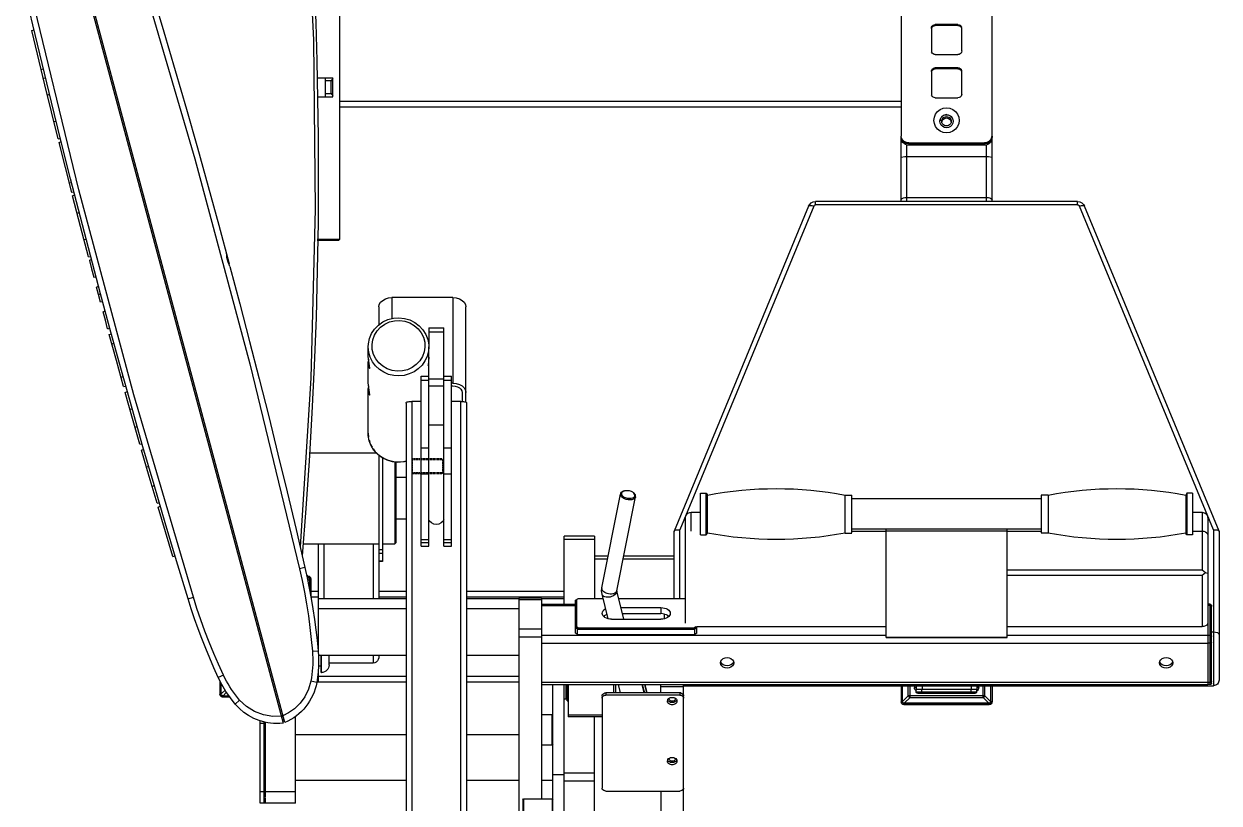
# Model space of a CAD drawing. Header units: millimetres. Extents: x 24547 to 62889, y 34568 to 56011.
# Drawn here: x 49718 to 50708, y 47347 to 47992 of the extents above; entities that cross this region are included whole.
import ezdxf

# ---------------------------------------------------------------- set-up
doc = ezdxf.new("R2010")
doc.units = ezdxf.units.MM
doc.linetypes.add('PEN_TYPE_1', pattern=[0])
doc.linetypes.add('PEN_TYPE_9', pattern=[0.1389, 0.0833, -0.0556])

# ---------------------------------------------------------------- blocks, each defined once
blk = doc.blocks.new('A$C43DB42A3')
at = {"color": 7, "linetype": 'PEN_TYPE_1'}
for points in [[(27.95, 1181.31), (225.91, 442.48)], [(227.38, 442.87), (29.39, 1181.7)], [(244.27, 1148.06), (251.04, 1008.23), (252.6, 868.16), (248.93, 728.16), (240.05, 588.43)], [(246.65, 1148.21), (248.62, 1116.79), (250.33, 1085.36), (251.78, 1053.92), (252.97, 1022.47), (253.89, 991.01), (254.55, 959.54), (254.94, 928.07), (255.08, 896.6), (254.87, 857.09), (254.25, 817.58), (253.21, 778.09), (251.76, 738.61), (249.89, 699.16), (247.61, 659.72), (244.91, 620.31), (241.8, 580.92)], [(272.92, 843.33), (272.92, 1137.95)], [(103.69, 1077.49), (152.91, 909.91), (198.44, 740.01), (239.62, 570.28)], [(108.09, 1078.68), (117.74, 1046.84), (127.26, 1014.96), (136.63, 983.04), (145.86, 951.07), (154.95, 919.07), (163.9, 887.02), (172.71, 854.94), (181.38, 822.82)], [(147.22, 545.51), (137.69, 576.92), (128.29, 608.38), (119.04, 639.88), (109.92, 671.41), (100.94, 702.99), (92.1, 734.6), (83.4, 766.25), (74.83, 797.94), (66.4, 829.66), (58.11, 861.42), (49.96, 893.22), (41.95, 925.05), (34.08, 956.92), (26.34, 988.82), (18.75, 1020.76), (11.29, 1052.73)], [(151.63, 546.69), (102.41, 714.27), (56.87, 884.18), (15.71, 1053.91)], [(737.86, 1045.39), (737.86, 929.28)], [(813.09, 929.28), (813.09, 1045.39)], [(762.94, 1017.95), (763.09, 1018.91), (763.54, 1019.77), (764.22, 1020.46), (765.1, 1020.91), (766.06, 1021.06)], [(763.09, 1018.13), (763.54, 1019.01), (764.22, 1019.69), (765.1, 1020.15), (766.06, 1020.28)], [(766.06, 1021.06), (766.06, 1020.28)], [(784.88, 1021.06), (766.06, 1021.06)], [(784.88, 1020.28), (766.06, 1020.28)], [(784.88, 1021.06), (784.88, 1020.28)], [(784.88, 1021.06), (785.84, 1020.91), (786.72, 1020.46), (787.42, 1019.77), (787.86, 1018.91)], [(784.88, 1020.28), (785.84, 1020.15), (786.72, 1019.69), (787.42, 1019.01), (787.86, 1018.13)], [(17.94, 1016.1), (19.73, 1016.75)], [(17.94, 1016.1), (17.94, 1016.13)], [(39.7, 926.4), (28.68, 971.23), (17.94, 1016.13)], [(762.94, 1017.95), (762.94, 999.28)], [(788.02, 1017.19), (787.86, 1018.91)], [(788.02, 999.28), (788.02, 1017.95)], [(762.94, 999.28), (763.05, 998.53)], [(766.06, 996.16), (765.1, 996.32), (764.22, 996.76), (763.54, 997.44), (763.09, 998.31)], [(766.06, 996.16), (784.88, 996.16)], [(786.72, 996.76), (785.84, 996.32), (784.88, 996.16)], [(788.02, 999.28), (787.86, 998.31), (787.42, 997.44), (786.72, 996.76)], [(25.62, 983.89), (27.46, 984.31)], [(762.94, 982.16), (763.09, 983.12), (763.54, 984), (764.22, 984.68), (765.1, 985.12), (766.06, 985.27)], [(762.94, 982.16), (762.94, 963.49)], [(763.09, 982.36), (763.54, 983.23), (764.22, 983.92), (765.1, 984.36), (766.06, 984.5)], [(766.06, 985.27), (766.06, 984.5)], [(784.88, 985.27), (766.06, 985.27)], [(784.88, 984.5), (766.06, 984.5)], [(784.88, 985.27), (784.88, 984.5)], [(784.88, 985.27), (785.84, 985.12), (786.72, 984.68), (787.42, 984), (787.86, 983.12)], [(784.88, 984.5), (785.84, 984.36), (786.72, 983.92), (787.42, 983.23), (787.86, 982.36)], [(788.02, 981.4), (787.86, 983.12)], [(788.02, 963.49), (788.02, 982.16)], [(27.39, 976.58), (29.25, 976.9)], [(253.89, 977.02), (267.25, 977.02)], [(260.99, 961.34), (260.99, 977.02)], [(265.74, 974.48), (260.99, 974.48)], [(267.25, 976.28), (265.74, 974.48)], [(265.74, 963.87), (265.74, 974.48)], [(267.25, 961.34), (267.25, 977.02)], [(30.76, 962.68), (32.55, 963.3)], [(254.13, 961.34), (267.25, 961.34)], [(260.99, 963.87), (265.74, 963.87)], [(265.74, 963.87), (267.25, 962.06)], [(762.94, 963.49), (763.05, 962.76)], [(766.06, 960.38), (765.1, 960.55), (764.22, 960.99), (763.54, 961.67), (763.09, 962.53)], [(766.06, 960.38), (784.88, 960.38)], [(788.02, 963.49), (787.86, 962.53), (787.42, 961.67), (786.72, 960.99), (785.84, 960.55), (784.88, 960.38)], [(272.92, 957.75), (737.86, 957.75)], [(272.92, 953.03), (737.86, 953.03)], [(775.47, 931.3), (772.75, 931.64), (770.21, 932.68), (768.05, 934.34), (766.37, 936.51), (765.33, 939.01), (764.97, 941.71), (765.33, 944.42), (766.37, 946.94), (768.05, 949.09), (770.21, 950.75), (772.75, 951.79), (775.47, 952.15)], [(775.47, 952.15), (778.19, 951.79), (780.73, 950.75), (782.89, 949.09), (784.57, 946.94), (785.61, 944.42), (785.97, 941.71), (785.61, 939.01), (784.57, 936.51), (782.89, 934.34), (780.73, 932.68), (778.19, 931.64), (775.47, 931.3)], [(36.15, 940.75), (37.99, 941.11)], [(769.99, 941), (770.18, 942.37), (770.73, 943.68)], [(775.47, 935.55), (773.78, 935.82), (772.25, 936.6), (771.03, 937.79), (770.26, 939.32), (770, 940.95)], [(770.21, 942.48), (770.02, 941.24)], [(770.85, 943.85), (770.54, 943.23)], [(770.85, 943.85), (771.6, 944.81), (772.72, 945.67), (774.06, 946.21), (775.47, 946.4)], [(771.79, 944.95), (771.43, 944.61)], [(771.55, 940.95), (771.65, 941.83), (771.94, 942.64), (772.41, 943.37), (773.03, 943.99), (773.76, 944.47), (774.61, 944.76), (775.47, 944.86), (776.35, 944.76), (777.18, 944.47), (777.93, 943.99), (778.55, 943.37), (779, 942.64), (779.3, 941.83), (779.39, 940.95)], [(779.39, 940.95), (779.3, 940.09), (779, 939.26), (778.55, 938.52), (777.93, 937.91), (777.18, 937.43), (776.35, 937.16), (775.47, 937.06), (774.61, 937.16), (773.76, 937.43), (773.03, 937.91), (772.41, 938.52), (771.94, 939.26), (771.65, 940.09), (771.55, 940.95)], [(771.71, 940.88), (771.61, 940.38)], [(771.71, 940.88), (771.94, 941.5), (772.41, 942.24), (773.03, 942.85), (773.76, 943.33), (774.61, 943.6), (775.47, 943.7), (776.35, 943.6), (777.18, 943.33), (777.93, 942.85), (778.55, 942.24), (779, 941.5), (779.23, 940.88)], [(772.92, 945.75), (772.66, 945.62)], [(775.47, 946.45), (772.92, 945.75)], [(775.47, 946.45), (778.03, 945.75)], [(775.47, 946.4), (776.89, 946.21), (778.22, 945.67), (779.36, 944.81), (780.22, 943.68), (780.76, 942.37), (780.96, 941)], [(780.96, 940.95), (780.7, 939.32), (779.91, 937.79), (778.71, 936.6), (777.18, 935.82), (775.47, 935.55)], [(778.03, 945.75), (778.29, 945.62)], [(779.15, 944.95), (779.51, 944.61)], [(779.33, 940.38), (779.23, 940.88)], [(780.09, 943.85), (780.4, 943.23)], [(780.73, 942.48), (780.92, 941.24)], [(39.71, 926.4), (41.57, 926.68)], [(40.43, 923.47), (42.22, 924.12)], [(50.88, 882.08), (45.63, 902.77), (40.43, 923.47)], [(737.86, 929.28), (737.86, 928.51)], [(738.13, 926.79), (737.86, 928.51)], [(737.86, 874.41), (737.86, 928.51)], [(744.12, 921.14), (742.74, 921.3), (741.41, 921.74), (740.22, 922.49), (739.22, 923.49), (738.48, 924.66), (738.02, 925.98), (737.86, 927.36)], [(738.3, 926.33), (738.13, 926.79)], [(744.12, 923.05), (742.19, 923.36), (740.45, 924.25), (739.06, 925.62), (738.17, 927.34)], [(738.17, 926.59), (738.3, 926.33)], [(738.93, 925.1), (738.3, 926.33)], [(739.13, 924.77), (738.93, 925.1)], [(738.93, 925.1), (739.06, 924.85)], [(740.36, 923.55), (739.13, 924.77)], [(740.69, 923.34), (740.36, 923.55)], [(740.45, 923.47), (740.69, 923.34)], [(741.94, 922.72), (740.69, 923.34)], [(742.4, 922.56), (741.94, 922.72)], [(741.94, 922.72), (742.19, 922.59)], [(744.12, 922.28), (742.4, 922.56)], [(742.54, 874.41), (742.54, 921.35)], [(744.12, 922.28), (744.12, 923.05)], [(744.12, 923.05), (806.82, 923.05)], [(744.12, 922.28), (744.12, 921.14)], [(806.82, 922.28), (744.12, 922.28)], [(806.82, 921.14), (744.12, 921.14)], [(812.79, 927.34), (811.9, 925.62), (810.51, 924.25), (808.76, 923.36), (806.82, 923.05)], [(812.94, 925.98), (812.47, 924.66), (811.72, 923.49), (810.73, 922.49), (809.54, 921.74), (808.22, 921.3), (806.82, 921.14)], [(806.82, 922.28), (806.82, 923.05)], [(808.54, 922.56), (806.82, 922.28)], [(806.82, 922.28), (806.82, 921.14)], [(808.4, 874.41), (808.4, 921.35)], [(809.02, 922.72), (808.54, 922.56)], [(808.76, 922.59), (809.02, 922.72)], [(810.25, 923.34), (809.02, 922.72)], [(810.58, 923.55), (810.25, 923.34)], [(810.25, 923.34), (810.51, 923.47)], [(811.82, 924.77), (810.58, 923.55)], [(812.01, 925.1), (811.82, 924.77)], [(811.9, 924.85), (812.01, 925.1)], [(812.66, 926.33), (812.01, 925.1)], [(812.81, 926.79), (812.66, 926.33)], [(812.66, 926.33), (812.79, 926.59)], [(812.79, 926.59), (813.09, 929.28)], [(812.95, 927.38), (812.81, 926.79)], [(813.09, 928.51), (812.94, 925.98)], [(813.09, 874.41), (813.09, 928.51)], [(737.86, 911.23), (740.87, 911.77)], [(741.1, 911.78), (742.54, 911.8)], [(742.54, 911.8), (808.4, 911.8)], [(808.4, 911.8), (809.85, 911.78)], [(810.07, 911.77), (813.09, 911.23)], [(48.89, 889.91), (50.72, 890.33)], [(50.88, 882.13), (52.73, 882.45)], [(51.63, 879.21), (53.38, 879.9)], [(51.63, 879.21), (51.63, 879.15)], [(64.73, 828.68), (58.13, 853.91), (51.63, 879.15)], [(661.15, 870.57), (662.08, 872.13), (663.44, 873.34), (665.1, 874.12), (666.96, 874.41)], [(661.15, 870.57), (661.43, 870.93), (662.39, 871.24), (663.82, 871.19), (665.49, 870.77)], [(665.49, 870.77), (665.72, 871.14), (666.08, 871.43), (666.5, 871.63), (666.96, 871.69)], [(666.96, 871.69), (666.96, 874.41)], [(883.98, 874.41), (666.96, 874.41)], [(883.98, 871.69), (666.96, 871.69)], [(737.86, 875.88), (738.09, 876.5), (738.75, 877.05), (739.79, 877.47), (740.87, 877.72)], [(740.87, 877.72), (742.54, 877.86)], [(742.54, 877.86), (808.4, 877.86)], [(808.4, 877.86), (810.07, 877.72)], [(810.07, 877.72), (811.16, 877.47), (812.19, 877.05), (812.86, 876.5), (813.09, 875.88)], [(883.98, 871.69), (883.98, 874.41)], [(883.98, 874.41), (885.83, 874.12), (887.49, 873.34), (888.86, 872.13), (889.8, 870.57)], [(883.98, 871.69), (884.46, 871.63), (884.85, 871.43), (885.21, 871.14), (885.44, 870.77)], [(885.44, 870.77), (887.13, 871.19), (888.57, 871.24), (889.51, 870.93), (889.8, 870.57)], [(55.31, 864.88), (57.08, 865.49)], [(661.15, 870.57), (549.84, 601.55)], [(665.49, 870.77), (554.46, 602.44)], [(996.48, 602.44), (885.44, 870.77)], [(1001.1, 601.55), (889.8, 870.57)], [(60.97, 843.03), (62.82, 843.39)], [(254.3, 842.54), (272.13, 842.54)], [(254.31, 843.33), (272.92, 843.33)], [(272.92, 843.33), (272.13, 842.54)], [(181.92, 820.78), (181.35, 822.23), (180.52, 824.05), (179.82, 826.07), (179.41, 828.17), (179.23, 830.16), (179, 831.69)], [(64.73, 828.73), (66.6, 829.02)], [(65.49, 825.81), (67.27, 826.46)], [(65.49, 825.81), (65.49, 825.76)], [(65.49, 825.76), (67.35, 818.77), (69.2, 811.78)], [(181.38, 822.83), (181.38, 822.82)], [(69.22, 811.75), (71.08, 812.08)], [(181.93, 820.8), (190.15, 789.75), (198.24, 758.66), (206.2, 727.54), (214.02, 696.39), (221.72, 665.2), (229.27, 633.98), (236.7, 602.73), (243.99, 571.45)], [(71.39, 803.64), (71.37, 803.68)], [(74.71, 791.24), (73.03, 797.45), (71.37, 803.68)], [(71.39, 803.64), (73.16, 804.28)], [(73.03, 797.46), (74.85, 797.95)], [(305.26, 787.21), (305.63, 789.19), (306.7, 791.05), (308.43, 792.63), (310.68, 793.85), (313.3, 794.61), (316.11, 794.87)], [(366.5, 794.87), (316.11, 794.87)], [(316.11, 794.87), (316.11, 777.51)], [(366.5, 794.87), (369.32, 794.61), (371.94, 793.85), (374.19, 792.63), (375.91, 791.05), (376.98, 789.19), (377.36, 787.21)], [(366.5, 794.87), (366.5, 723.94)], [(74.69, 791.28), (76.56, 791.6)], [(76.87, 783.17), (78.65, 783.82)], [(76.87, 783.17), (76.89, 783.12)], [(80.66, 769.17), (78.77, 776.15), (76.89, 783.12)], [(305.26, 787.21), (305.26, 772.36)], [(377.36, 708.23), (377.36, 787.21)], [(296.43, 754.04), (296.58, 756.67), (297.51, 761.02), (299.23, 765.14), (301.74, 768.88), (304.91, 772.1), (308.66, 774.74)], [(332.81, 736.96), (328.92, 735.19), (324.76, 734.19), (320.44, 733.98), (316.19, 734.59), (312.14, 735.97), (308.46, 738.08), (305.27, 740.84), (302.7, 744.14), (300.85, 747.85), (299.8, 751.85), (299.59, 755.96), (300.21, 760.03), (301.66, 763.9), (303.87, 767.43), (306.75, 770.47), (310.2, 772.93)], [(308.66, 774.74), (312.82, 776.66), (317.3, 777.81), (321.92, 778.14), (326.53, 777.67), (330.97, 776.37), (335.09, 774.32), (338.74, 771.56), (341.8, 768.21), (344.16, 764.39), (345.75, 760.2), (346.52, 755.83), (346.58, 754.04)], [(310.2, 772.93), (314.09, 774.71), (318.26, 775.7), (322.56, 775.91), (326.82, 775.31), (330.87, 773.92), (334.57, 771.81), (337.76, 769.04), (340.31, 765.75), (342.15, 762.04), (343.21, 758.04), (343.42, 753.94), (342.81, 749.87), (341.36, 746), (339.14, 742.46), (336.26, 739.4), (332.81, 736.96)], [(80.68, 769.14), (82.55, 769.47)], [(82, 764.29), (83.77, 764.94)], [(82, 764.29), (82.01, 764.24)], [(93.85, 721.32), (87.91, 742.77), (82.01, 764.24)], [(346.58, 769.92), (359.13, 769.92)], [(346.58, 769.92), (346.58, 754.04)], [(346.58, 766.6), (359.13, 766.6)], [(359.13, 589.06), (359.13, 769.92)], [(84.11, 756.54), (85.92, 757.1)], [(334.42, 733.46), (330.5, 731.64), (326.29, 730.48), (321.94, 730.04), (317.58, 730.34), (313.35, 731.35), (309.34, 733.06), (305.73, 735.4), (302.59, 738.3), (300.02, 741.68), (298.09, 745.44), (296.89, 749.45), (296.43, 754.04)], [(296.43, 746.22), (296.43, 754.04)], [(346.58, 754.04), (346.27, 750.28), (345.21, 746.22), (343.44, 742.4), (341, 738.93), (337.95, 735.94), (334.42, 733.46)], [(346.58, 753.11), (346.58, 754.04)], [(346.58, 589.06), (346.58, 753.11)], [(297.69, 736.46), (296.43, 746.24)], [(296.55, 743.94), (296.43, 741.67)], [(346.58, 745.56), (345.98, 738.7)], [(296.43, 741.67), (297.13, 736.82)], [(296.43, 724.22), (296.43, 741.67)], [(297.13, 736.82), (297.57, 736.12)], [(297.57, 736.12), (297.69, 736.46)], [(346.03, 738.46), (346.26, 738.93)], [(346.26, 738.93), (346.58, 742.35)], [(91.73, 728.99), (93.55, 729.43)], [(297.69, 714.45), (296.43, 724.25)], [(340.31, 729.78), (346.58, 729.78)], [(340.31, 589.06), (340.31, 729.78)], [(340.31, 726.46), (346.58, 726.46)], [(346.58, 727.65), (359.13, 727.65)], [(359.13, 729.78), (365.4, 729.78)], [(359.13, 726.46), (365.4, 726.46)], [(365.4, 589.06), (365.4, 729.78)], [(366.5, 723.94), (365.4, 723.94)], [(366.5, 723.94), (369.32, 723.68), (371.94, 722.92), (374.19, 721.69), (375.91, 720.12), (376.98, 718.26), (377.36, 716.28)], [(93.88, 721.26), (95.73, 721.58)], [(95.23, 716.44), (97, 717.07)], [(95.23, 716.44), (95.25, 716.37)], [(107.4, 673.42), (101.29, 694.89), (95.25, 716.37)], [(296.55, 721.96), (296.43, 719.66)], [(296.43, 682.53), (296.43, 719.68)], [(296.43, 719.66), (297.13, 714.81)], [(297.13, 714.81), (297.57, 714.13)], [(297.57, 714.13), (297.69, 714.45)], [(346.58, 721.76), (359.13, 721.76)], [(365.4, 721.81), (366.5, 721.81)], [(366.5, 721.81), (368.54, 721.63), (370.43, 721.08), (372.05, 720.2), (373.29, 719.04), (374.09, 717.71), (374.35, 716.28)], [(374.35, 716.28), (374.35, 708.92)], [(327.78, 707.58), (327.9, 707.89), (328.25, 708.19), (328.81, 708.45), (329.56, 708.67), (330.44, 708.84), (331.43, 708.93), (332.49, 708.97)], [(327.78, 707.58), (327.78, 344.94)], [(340.31, 708.97), (332.49, 708.97)], [(332.49, 708.97), (332.49, 358.23)], [(373.24, 708.97), (365.4, 708.97)], [(373.24, 708.97), (374.28, 708.93), (375.28, 708.84), (376.17, 708.67), (376.9, 708.45), (377.47, 708.19), (377.81, 707.89), (377.93, 707.58)], [(373.24, 358.23), (373.24, 708.97)], [(377.93, 707.58), (377.93, 356.85)], [(99.17, 702.42), (101.02, 702.75)], [(103.4, 687.47), (105.18, 688.12)], [(346.58, 689.48), (359.13, 689.48)], [(107.39, 673.47), (109.26, 673.79)], [(327.78, 659.29), (325.72, 658.77), (321.09, 658.43), (316.47, 658.92), (312.04, 660.2), (307.93, 662.27), (304.28, 665.01), (301.22, 668.36), (298.86, 672.18), (297.26, 676.37), (296.5, 680.74), (296.43, 682.55)], [(296.43, 682.53), (296.76, 679.25)], [(297.12, 677.2), (297.75, 675.08)], [(298.47, 673.24), (299.64, 670.93)], [(108.77, 668.65), (110.55, 669.3)], [(108.77, 668.65), (108.77, 668.62)], [(121.56, 624.61), (115.13, 646.6), (108.77, 668.62)], [(247.77, 666.24), (303.16, 666.24)], [(300.44, 669.63), (302.29, 667.19)], [(302.96, 666.47), (305.6, 664.01)], [(305.26, 664.27), (305.26, 545.28)], [(327.78, 659.41), (326.29, 659), (321.94, 658.56), (317.58, 658.85), (313.35, 659.86), (309.34, 661.57), (305.91, 663.78)], [(340.31, 670.54), (346.58, 670.54)], [(359.13, 670.54), (365.4, 670.54)], [(112.79, 654.67), (114.65, 655.09)], [(308.27, 662.09), (308.27, 576.19)], [(318.62, 658.69), (318.62, 591.01)], [(319.37, 658.61), (319.37, 591.76)], [(327.78, 645.86), (319.37, 645.86)], [(340.31, 649.05), (346.58, 649.05)], [(359.13, 649.05), (365.4, 649.05)], [(117.5, 638.54), (119.27, 639.18)], [(505.57, 632.44), (505.74, 632.94), (506.36, 633.79), (507.36, 634.46), (508.23, 634.8)], [(506.4, 632.49), (506.61, 633.4), (507.26, 634.19), (508.25, 634.76)], [(508.77, 634.96), (508.27, 634.78)], [(508.77, 634.96), (509.57, 635.14), (511.07, 635.22), (512.61, 635.03), (514.11, 634.57), (515.41, 633.89), (515.88, 633.53)], [(516.31, 633.15), (515.88, 633.53)], [(577.36, 631.27), (584.42, 632.54), (591.51, 633.65), (598.62, 634.59), (605.75, 635.35), (612.9, 635.95), (620.06, 636.38), (627.23, 636.63), (634.41, 636.72), (641.59, 636.63), (648.76, 636.38), (655.92, 635.95), (663.07, 635.35), (670.2, 634.59), (677.31, 633.65), (684.4, 632.54), (691.47, 631.27)], [(859.5, 631.27), (866.55, 632.54), (873.64, 633.65), (880.75, 634.59), (887.88, 635.35), (895.02, 635.95), (902.18, 636.38), (909.35, 636.63), (916.53, 636.72), (923.71, 636.63), (930.89, 636.38), (938.05, 635.95), (945.19, 635.35), (952.32, 634.59), (959.43, 633.65), (966.52, 632.54), (973.59, 631.27)], [(121.58, 624.58), (123.44, 624.9)], [(490.01, 554.43), (505.48, 632)], [(502.31, 552.03), (517.87, 629.98)], [(505.57, 632.44), (505.53, 632)], [(517.87, 629.98), (517.71, 629.47), (517.09, 628.63), (516.11, 627.96), (514.83, 627.52), (513.33, 627.33), (511.72, 627.39), (510.12, 627.73), (508.63, 628.29), (507.36, 629.07), (506.36, 629.98), (505.74, 630.97), (505.53, 632)], [(517.28, 631.12), (517.07, 630.21), (516.44, 629.41), (515.41, 628.81), (514.11, 628.47), (512.61, 628.38), (511.07, 628.58), (509.57, 629.04), (508.27, 629.72), (507.26, 630.57), (506.61, 631.51), (506.4, 632.49)], [(517.71, 631.44), (516.34, 633.19)], [(517.28, 631.12), (516.44, 633.04)], [(517.92, 630.44), (517.71, 631.44)], [(517.87, 629.98), (517.92, 630.44)], [(571.71, 598.5), (571.71, 632.83)], [(571.71, 632.83), (576.42, 632.83)], [(576.42, 598.5), (576.42, 632.83)], [(576.42, 632.83), (577.34, 631.27)], [(577.34, 600.06), (577.34, 631.27)], [(691.47, 600.06), (691.47, 631.27)], [(691.47, 631.27), (697.1, 631.27)], [(697.1, 600.06), (697.1, 631.27)], [(853.83, 628.12), (697.1, 628.12)], [(853.83, 631.27), (853.83, 600.06)], [(859.5, 631.27), (853.83, 631.27)], [(859.5, 631.27), (859.5, 600.06)], [(974.54, 632.83), (973.59, 631.27)], [(973.59, 631.27), (973.59, 600.06)], [(974.54, 632.83), (974.54, 598.5)], [(979.22, 632.83), (974.54, 632.83)], [(979.22, 632.83), (979.22, 598.5)], [(122.49, 621.45), (124.27, 622.09)], [(134.65, 580.53), (128.53, 600.98), (122.49, 621.45)], [(559.18, 612.39), (559.27, 613.33), (559.55, 614.21), (559.98, 615.01), (560.55, 615.71), (561.25, 616.28), (562.05, 616.72), (562.93, 616.99), (563.88, 617.09)], [(563.88, 601.53), (563.88, 617.09)], [(563.88, 617.09), (571.71, 617.09)], [(979.22, 617.09), (987.07, 617.09)], [(987.07, 617.09), (987.07, 569.09)], [(987.07, 617.09), (988.02, 616.99), (988.9, 616.72), (989.71, 616.28), (990.4, 615.71), (990.98, 615.01), (991.42, 614.21), (991.69, 613.33), (991.79, 612.39)], [(327.78, 611.39), (319.37, 611.39)], [(359.13, 610.9), (358.53, 609.81), (356.98, 608.33), (355.03, 607.37), (352.85, 607.05), (350.68, 607.37), (348.73, 608.33), (347.17, 609.81), (346.58, 610.9)], [(559.18, 525.28), (559.18, 612.39)], [(991.76, 612.39), (991.76, 525.28)], [(991.76, 612.39), (991.79, 612.39)], [(340.31, 594.53), (346.58, 594.53)], [(359.13, 594.53), (365.4, 594.53)], [(483.93, 597.35), (458.85, 597.35)], [(458.85, 540.93), (458.85, 597.35)], [(483.93, 594.42), (458.85, 594.42)], [(483.93, 597.35), (483.93, 545.26)], [(549.84, 601.53), (549.77, 601.22)], [(549.77, 545.26), (549.77, 601.22)], [(549.84, 601.53), (550.13, 601.92), (551.15, 602.41), (552.68, 602.57), (554.46, 602.44)], [(554.46, 545.26), (554.46, 602.44)], [(571.71, 598.36), (576.42, 598.36)], [(576.48, 598.47), (577.34, 599.92)], [(577.34, 599.92), (577.36, 599.92)], [(691.47, 599.92), (684.4, 598.64), (677.31, 597.53), (670.2, 596.6), (663.07, 595.83), (655.92, 595.23), (648.76, 594.81), (641.59, 594.55), (634.41, 594.47), (627.23, 594.55), (620.06, 594.81), (612.9, 595.23), (605.75, 595.83), (598.62, 596.6), (591.51, 597.53), (584.42, 598.64), (577.36, 599.92)], [(691.47, 599.92), (697.1, 599.92)], [(853.83, 603.06), (697.1, 603.06)], [(697.1, 601.53), (725.32, 601.53)], [(725.32, 513.26), (725.32, 603.06)], [(725.32, 601.82), (825.63, 601.82)], [(825.63, 513.26), (825.63, 603.06)], [(825.63, 601.53), (853.83, 601.53)], [(859.5, 599.92), (853.83, 599.92)], [(973.59, 599.92), (966.52, 598.64), (959.43, 597.53), (952.32, 596.6), (945.19, 595.83), (938.05, 595.23), (930.89, 594.81), (923.71, 594.55), (916.53, 594.47), (909.35, 594.55), (902.18, 594.81), (895.02, 595.23), (887.88, 595.83), (880.75, 596.6), (873.64, 597.53), (866.55, 598.64), (859.5, 599.92)], [(974.47, 598.47), (973.59, 599.92)], [(979.22, 598.36), (974.54, 598.36)], [(979.22, 601.53), (987.07, 601.53)], [(987.07, 601.53), (988.53, 601.35), (989.83, 600.83), (990.88, 600), (991.53, 598.96), (991.76, 597.8)], [(996.48, 602.44), (998.27, 602.57), (999.8, 602.41), (1000.8, 601.92), (1001.1, 601.53)], [(996.48, 602.44), (996.48, 473.37)], [(1001.1, 601.53), (1001.16, 601.22)], [(1001.16, 601.22), (1001.16, 478.08)], [(242.51, 591.01), (305.26, 591.01)], [(255.11, 591.01), (255.11, 500.13)], [(259.8, 591.01), (259.8, 545.28)], [(300.55, 591.01), (300.55, 545.28)], [(305.26, 586.34), (308.27, 586.34)], [(308.27, 591.01), (318.62, 591.01)], [(318.62, 591.01), (319.37, 591.76)], [(340.31, 592.09), (346.58, 592.09)], [(340.31, 589.06), (346.58, 589.06)], [(359.13, 592.09), (365.4, 592.09)], [(359.13, 589.06), (365.4, 589.06)], [(134.65, 580.57), (136.51, 580.89)], [(241.8, 580.91), (241.8, 580.92)], [(305.26, 583.1), (308.27, 583.1)], [(308.27, 576.61), (305.26, 576.61)], [(308.27, 576.19), (305.26, 576.19)], [(495.28, 580.86), (483.93, 580.86)], [(494.74, 578.14), (483.93, 578.14)], [(549.77, 578.14), (507.52, 578.14)], [(549.77, 580.86), (508.07, 580.86)], [(243.99, 571.45), (239.62, 570.28)], [(239.62, 570.28), (241.73, 560.61), (243.65, 550.91), (245.36, 541.18), (246.89, 531.41), (248.21, 521.61), (249.33, 511.78), (250.26, 501.92)], [(243.99, 571.43), (245.89, 562.89), (247.63, 554.31), (249.23, 545.7), (250.67, 537.07), (251.97, 528.41), (253.11, 519.74), (254.1, 511.04), (254.95, 502.33)], [(246.58, 564.32), (245.57, 564.32)], [(246.58, 563.44), (246.58, 564.32)], [(246.58, 564.32), (247.45, 564.15), (248.17, 563.66), (248.65, 562.94), (248.83, 562.06)], [(987.07, 569.09), (825.63, 569.09)], [(987.07, 564.7), (825.63, 564.7)], [(989.87, 567.01), (987.07, 569.09)], [(989.87, 567.01), (987.07, 564.7)], [(987.07, 564.7), (987.07, 522.41)], [(991.76, 566.31), (989.87, 567.01)], [(246.58, 563.44), (245.77, 563.44)], [(245.82, 563.18), (246.22, 563.18)], [(246.22, 563.18), (245.9, 562.84)], [(246.22, 563.18), (246.71, 563.12), (247.12, 562.91), (247.43, 562.6), (247.62, 562.19), (247.7, 561.72)], [(247.7, 561.72), (246.4, 560.42)], [(246.58, 563.44), (247.11, 563.33), (247.55, 563.04), (247.84, 562.6), (247.95, 562.06)], [(247.7, 561.72), (247.7, 553.87)], [(248.83, 562.06), (247.95, 562.06)], [(247.95, 562.06), (247.95, 552.62)], [(248.83, 562.06), (248.83, 551.77)], [(489.94, 553.97), (490.01, 554.43)], [(490.01, 554.43), (489.96, 553.97)], [(147.23, 545.51), (151.63, 546.69)], [(172.31, 480.17), (168.68, 488.15), (165.19, 496.18), (161.84, 504.26), (158.63, 512.41), (155.57, 520.61), (152.65, 528.86), (149.87, 537.16), (147.23, 545.51)], [(176.58, 482.18), (172.44, 491.18), (168.51, 500.24), (164.75, 509.39), (161.18, 518.62), (157.81, 527.9), (154.62, 537.27), (151.63, 546.69)], [(248.13, 551.77), (255.11, 551.77)], [(248.83, 551.77), (248.83, 547.8)], [(248.96, 547.07), (255.11, 547.07)], [(327.78, 545.28), (255.11, 545.28)], [(305.26, 551.77), (327.78, 551.77)], [(305.26, 547.07), (327.78, 547.07)], [(377.93, 551.77), (458.85, 551.77)], [(377.93, 547.07), (458.85, 547.07)], [(421.24, 545.28), (377.93, 545.28)], [(440.05, 545.91), (421.24, 545.91)], [(421.24, 545.9), (421.24, 317.72)], [(421.24, 544.94), (440.05, 544.94)], [(440.05, 545.9), (440.05, 379.77)], [(458.85, 545.28), (440.05, 545.28)], [(468.26, 544.16), (470.17, 545.26)], [(468.26, 544.16), (469.04, 544.58)], [(469.04, 544.58), (469.04, 522.09)], [(470.17, 545.26), (469.86, 545.12)], [(491.06, 545.26), (470.17, 545.26)], [(489.76, 552.03), (489.94, 553.97)], [(490.12, 549.12), (489.76, 552.03)], [(502.29, 551.97), (502.25, 551.72), (501.92, 551.09), (501.42, 550.52), (500.72, 550.05), (499.89, 549.67), (498.91, 549.43), (497.85, 549.32), (496.71, 549.33), (495.57, 549.46), (494.47, 549.74), (493.39, 550.13), (492.41, 550.62), (491.57, 551.2), (490.88, 551.85), (490.38, 552.54), (490.07, 553.25), (489.96, 553.97)], [(502.36, 551.56), (502.26, 550.85), (501.95, 550.11), (501.43, 549.41), (500.75, 548.73), (499.92, 548.14), (498.96, 547.62), (497.9, 547.2), (496.78, 546.89), (495.64, 546.71), (494.53, 546.68), (493.46, 546.78), (492.5, 546.99), (491.67, 547.33), (490.98, 547.79), (490.46, 548.34), (490.17, 548.97), (490.12, 549.12)], [(495.07, 528.92), (490.12, 549.12)], [(502.36, 551.56), (502.31, 551.97)], [(508.07, 528.56), (502.33, 551.98)], [(559.18, 545.26), (503.97, 545.26)], [(327.78, 537.21), (255.11, 537.21)], [(421.24, 537.21), (377.93, 537.21)], [(440.05, 540.93), (468.26, 540.93)], [(440.05, 539.96), (468.26, 539.96)], [(468.26, 516.93), (468.26, 544.16)], [(490.22, 533.33), (490.36, 534.26), (490.8, 535.16), (491.54, 535.99)], [(493.1, 537.01), (491.54, 535.99)], [(505.73, 538.1), (538.8, 538.1)], [(538.8, 538.1), (540.33, 538.02), (541.8, 537.74), (543.15, 537.3), (544.34, 536.7), (545.31, 535.99), (546.04, 535.16), (546.48, 534.26), (546.63, 533.33)], [(538.8, 538.1), (538.8, 533.14)], [(993.64, 540.92), (991.76, 540.92)], [(993.64, 539.94), (991.76, 539.94)], [(993.64, 474.38), (993.64, 540.92)], [(993.64, 540.92), (994.13, 540.82), (994.53, 540.55), (994.81, 540.16), (994.91, 539.66)], [(993.64, 539.94), (993.97, 539.91), (994.26, 539.81), (994.52, 539.65), (994.75, 539.45), (994.85, 539.21), (994.91, 538.95)], [(994.91, 475.63), (994.91, 539.65)], [(498.05, 528.56), (496.52, 528.66), (495.05, 528.92), (493.7, 529.36), (492.5, 529.96), (491.54, 530.68), (490.8, 531.51), (490.36, 532.4), (490.22, 533.33)], [(491.8, 531.2), (491.39, 530.84)], [(494.19, 532.49), (491.8, 531.2)], [(491.8, 531.2), (491.8, 530.5)], [(498.05, 528.56), (538.8, 528.56)], [(506.93, 533.14), (538.8, 533.14)], [(546.63, 533.33), (546.48, 532.4), (546.04, 531.51), (545.31, 530.68), (544.34, 529.96), (543.15, 529.36), (541.8, 528.92), (540.33, 528.66), (538.8, 528.56)], [(541.94, 532.71), (538.8, 533.14)], [(541.94, 528.97), (541.94, 532.71)], [(541.94, 532.71), (543.15, 532.32), (544.34, 531.74), (545.31, 531), (545.46, 530.84)], [(991.76, 525.28), (991.53, 524.4), (990.88, 523.6), (989.83, 522.96), (988.53, 522.56), (987.07, 522.41)], [(991.76, 525.28), (991.76, 474.51)], [(440.05, 520.15), (421.24, 520.15)], [(440.05, 515.17), (725.32, 515.17)], [(469.04, 522.09), (468.26, 521.27)], [(469.86, 520.31), (468.26, 521.27)], [(469.86, 515.95), (468.26, 516.93)], [(470.17, 521.4), (469.04, 522.09)], [(469.86, 520.31), (470.17, 521.4)], [(469.86, 520.31), (566.99, 520.31)], [(469.86, 515.95), (469.86, 520.31)], [(469.86, 515.95), (566.99, 515.95)], [(470.17, 521.4), (566.67, 521.4)], [(567.81, 522.09), (566.67, 521.4)], [(566.67, 521.4), (566.99, 520.31)], [(568.57, 521.27), (566.99, 520.31)], [(566.99, 515.95), (566.99, 520.31)], [(568.57, 516.93), (566.99, 515.95)], [(567.81, 522.09), (567.81, 522.41)], [(568.57, 521.27), (567.81, 522.09)], [(568.57, 522.41), (725.32, 522.41)], [(568.57, 516.93), (568.57, 522.41)], [(825.63, 522.41), (987.07, 522.41)], [(825.63, 515.17), (991.76, 515.17)], [(993.64, 515.14), (991.76, 515.14)], [(993.64, 515.14), (993.97, 515.1), (994.26, 515.01), (994.52, 514.84), (994.75, 514.65), (994.85, 514.4), (994.91, 514.14)], [(994.91, 517.97), (996.48, 517.97)], [(996.48, 517.97), (998.27, 517.82), (999.8, 517.4), (1000.8, 516.75), (1001.16, 515.98)], [(440.05, 513.54), (421.24, 513.54)], [(440.05, 508.56), (991.76, 508.56)], [(725.32, 513.56), (825.63, 513.56)], [(725.32, 513.26), (825.63, 513.26)], [(993.64, 508.54), (991.76, 508.54)], [(994.91, 509.31), (994.85, 509.11), (994.75, 508.92), (994.52, 508.77), (994.26, 508.64), (993.97, 508.56), (993.64, 508.54)], [(250.26, 501.92), (250.44, 499.17), (250.55, 496.42), (250.57, 493.67), (250.5, 490.93), (250.37, 488.2), (250.15, 485.46), (249.85, 482.75), (249.46, 480.03), (249.01, 477.31)], [(250.26, 501.92), (254.95, 502.33)], [(254.95, 502.33), (255.22, 497.96), (255.32, 493.59), (255.23, 489.21), (254.94, 484.84), (254.47, 480.49), (253.81, 476.17)], [(255.18, 498.79), (327.78, 498.79)], [(257.36, 484.37), (257.36, 498.79)], [(257.73, 484.37), (257.73, 498.79)], [(264, 490.66), (264, 498.79)], [(300.55, 498.79), (300.55, 492.12)], [(305.26, 497.85), (305.13, 496.5), (304.72, 495.18), (304.04, 493.99), (303.09, 493.02), (301.89, 492.35), (300.55, 492.12)], [(305.26, 498.79), (305.26, 497.85)], [(377.93, 498.79), (421.24, 498.79)], [(588.44, 493.75), (589.21, 494.95), (590.43, 495.93), (591.96, 496.55), (593.65, 496.76)], [(593.65, 496.76), (595.36, 496.55), (596.87, 495.93), (598.09, 494.95), (598.88, 493.75)], [(952.07, 493.75), (952.86, 494.95), (954.06, 495.93), (955.59, 496.55), (957.28, 496.76)], [(957.28, 496.76), (958.98, 496.55), (960.51, 495.93), (961.74, 494.95), (962.52, 493.75)], [(255.11, 487.01), (255.11, 476.55)], [(255.24, 489.88), (257.36, 489.88)], [(264, 490.66), (263.87, 489.39), (263.5, 488.21), (262.93, 487.15), (262.16, 486.22), (261.24, 485.45), (260.17, 484.87), (258.99, 484.5), (257.73, 484.37)], [(300.55, 492.12), (264, 492.12)], [(588.17, 492.4), (588.44, 493.75)], [(593.65, 488.05), (591.96, 488.25), (590.43, 488.88), (589.21, 489.84), (588.44, 491.05), (588.17, 492.4)], [(588.44, 492.89), (588.35, 493.31)], [(589.21, 491.67), (588.44, 492.89)], [(593.65, 489.88), (591.96, 490.09), (590.43, 490.71), (589.21, 491.67)], [(599.15, 492.4), (598.88, 491.05), (598.09, 489.84), (596.87, 488.88), (595.36, 488.25), (593.65, 488.05)], [(598.09, 491.67), (596.87, 490.71), (595.36, 490.09), (593.65, 489.88)], [(598.88, 492.89), (598.09, 491.67)], [(598.88, 493.75), (599.15, 492.4)], [(598.96, 493.31), (598.88, 492.89)], [(951.81, 492.4), (952.07, 493.75)], [(957.28, 488.05), (955.59, 488.25), (954.06, 488.88), (952.86, 489.84), (952.07, 491.05), (951.81, 492.4)], [(952.07, 492.89), (951.98, 493.31)], [(952.86, 491.67), (952.07, 492.89)], [(957.28, 489.88), (955.59, 490.09), (954.06, 490.71), (952.86, 491.67)], [(962.78, 492.4), (962.52, 491.05), (961.74, 489.84), (960.51, 488.88), (958.98, 488.25), (957.28, 488.05)], [(961.74, 491.67), (960.51, 490.71), (958.98, 490.09), (957.28, 489.88)], [(962.52, 492.89), (961.74, 491.67)], [(962.52, 493.75), (962.78, 492.4)], [(962.59, 493.31), (962.52, 492.89)], [(176.58, 482.18), (172.31, 480.19)], [(186.39, 458.1), (182.33, 463.27), (178.62, 468.68), (175.28, 474.33), (172.31, 480.19)], [(173.6, 477.52), (173.6, 466.26)], [(174.48, 475.85), (174.48, 466.26)], [(174.72, 466.6), (174.72, 475.36)], [(189.96, 461.51), (188.2, 463.61), (186.52, 465.77), (184.9, 467.98), (183.33, 470.23), (181.85, 472.53), (180.44, 474.87), (179.07, 477.26), (177.8, 479.7), (176.58, 482.18)], [(249.01, 477.31), (247.1, 470.62), (244.01, 464.32), (239.97, 458.85), (235.35, 454.39), (230.5, 451.01), (225.83, 448.6)], [(253.81, 476.17), (253.23, 473.41), (252.48, 470.72), (251.58, 468.09), (250.51, 465.53), (249.3, 463.06), (247.94, 460.67), (246.44, 458.37), (244.8, 456.17), (243.03, 454.08), (241.14, 452.09), (239.12, 450.23), (236.98, 448.48), (234.74, 446.87), (232.38, 445.39), (229.93, 444.06), (227.38, 442.87)], [(253.81, 476.17), (249.01, 477.31)], [(253.81, 476.55), (327.78, 476.55)], [(254.56, 481.25), (327.78, 481.25)], [(257.36, 484.37), (257.73, 484.37)], [(377.93, 481.25), (421.24, 481.25)], [(377.93, 476.55), (421.24, 476.55)], [(440.05, 476.25), (991.76, 476.25)], [(993.64, 476.22), (991.76, 476.22)], [(994.91, 476.98), (994.85, 476.77), (994.75, 476.59), (994.52, 476.43), (994.26, 476.32), (993.97, 476.24), (993.64, 476.22)], [(994.91, 475.63), (994.81, 475.14), (994.53, 474.75), (994.13, 474.48), (993.64, 474.38)], [(1001.16, 478.09), (1001.07, 477.14), (1000.8, 476.26), (1000.37, 475.46), (999.8, 474.76), (999.1, 474.19), (998.31, 473.76), (997.42, 473.48), (996.48, 473.39)], [(173.6, 466.26), (174.48, 466.26)], [(175.85, 464), (174.97, 464.17), (174.26, 464.66), (173.78, 465.38), (173.6, 466.26)], [(175.85, 464.88), (175.32, 464.98), (174.88, 465.28), (174.59, 465.72), (174.48, 466.26)], [(177.93, 469.79), (174.72, 466.6)], [(176.2, 465.14), (175.72, 465.2), (175.32, 465.41), (175, 465.72), (174.8, 466.13), (174.72, 466.6)], [(179.07, 468), (176.2, 465.14)], [(440.05, 474.41), (991.76, 474.41)], [(449.46, 351.79), (449.46, 474.41)], [(458.85, 307.14), (458.85, 474.41)], [(460.48, 462.53), (460.48, 474.41)], [(461.23, 460.99), (461.23, 474.41)], [(461.99, 474.41), (461.99, 447.74)], [(490.2, 465.04), (490.35, 465.82), (490.79, 466.5), (491.49, 467.06), (492.37, 467.41), (493.33, 467.53)], [(490.2, 463.22), (490.35, 463.98), (490.79, 464.68), (491.49, 465.22), (492.37, 465.58), (493.33, 465.71)], [(554.46, 467.53), (493.33, 467.53)], [(493.33, 467.53), (493.33, 465.71)], [(554.46, 465.71), (493.33, 465.71)], [(499.61, 474.41), (499.61, 467.53)], [(501.19, 474.41), (501.19, 467.53)], [(505.52, 467.53), (503.84, 474.41)], [(523.01, 474.41), (524.69, 467.53)], [(523.47, 474.41), (525.16, 467.53)], [(527.13, 467.53), (525.45, 474.41)], [(527.6, 467.53), (525.93, 474.41)], [(538.8, 467.53), (538.8, 474.41)], [(557.6, 472.51), (538.8, 472.51)], [(554.46, 467.53), (554.46, 465.71)], [(555.44, 467.41), (554.46, 467.53)], [(554.46, 465.71), (555.44, 465.58), (556.31, 465.22), (557.01, 464.68), (557.45, 463.98), (557.6, 463.22)], [(555.44, 467.41), (556.31, 467.06), (557.01, 466.5), (557.45, 465.82), (557.6, 465.04)], [(557.6, 317.72), (557.6, 474.41)], [(557.6, 473.37), (996.48, 473.37)], [(737.86, 473.37), (737.86, 459.99)], [(738.74, 459.99), (738.74, 473.37)], [(738.98, 460.33), (738.98, 473.37)], [(743.75, 465.1), (743.75, 473.37)], [(745.21, 463.64), (745.21, 473.37)], [(748.83, 473.37), (748.83, 471.84)], [(748.83, 471.84), (750.39, 471.84)], [(750.26, 469.2), (749.66, 469.71), (749.21, 470.34), (748.93, 471.06), (748.83, 471.84)], [(750.28, 468.39), (750.26, 468.39)], [(751.53, 467.14), (751.03, 467.24), (750.63, 467.51), (750.36, 467.91), (750.26, 468.39)], [(750.28, 468.39), (750.28, 470.28)], [(750.28, 470.28), (750.86, 470.28)], [(750.28, 468.39), (800.42, 468.39)], [(750.39, 473.37), (750.39, 470.28)], [(800.42, 470.28), (750.86, 470.28)], [(751.53, 467.14), (799.17, 467.14)], [(754.98, 467.14), (754.98, 470.28)], [(755.11, 473.37), (755.11, 470.28)], [(795.72, 467.14), (795.72, 470.28)], [(795.83, 473.37), (795.83, 470.28)], [(800.42, 468.39), (800.32, 467.91), (800.06, 467.51), (799.66, 467.24), (799.17, 467.14)], [(800.42, 468.39), (800.42, 470.28)], [(800.42, 469.06), (800.44, 469.06)], [(802.12, 471.84), (802, 470.99), (801.66, 470.21), (801.13, 469.55), (800.44, 469.06)], [(800.55, 473.37), (800.55, 470.28)], [(802.12, 471.84), (800.55, 471.84)], [(802.12, 471.84), (802.12, 473.37)], [(805.73, 463.64), (805.73, 473.37)], [(807.19, 465.1), (807.19, 473.37)], [(811.96, 473.37), (811.96, 460.33)], [(812.21, 459.99), (812.21, 473.37)], [(813.09, 473.37), (813.09, 459.99)], [(993.64, 474.38), (991.76, 474.38)], [(996.48, 473.37), (996.48, 473.39)], [(181.17, 464.88), (175.85, 464.88)], [(175.85, 464), (175.85, 464.88)], [(181.8, 464), (175.85, 464)], [(176.2, 465.14), (180.99, 465.14)], [(186.38, 458.1), (189.96, 461.51)], [(186.38, 458.1), (186.39, 458.1)], [(225.91, 442.48), (223.24, 442.25), (220.56, 442.17), (218.09, 442.24), (215.65, 442.44), (213.23, 442.78), (210.85, 443.24), (206.18, 444.55), (201.7, 446.35), (197.44, 448.62), (193.45, 451.35), (189.75, 454.52), (186.39, 458.1)], [(217.38, 448.01), (209.8, 449.2), (202.31, 451.95), (195.6, 456.12), (189.96, 461.51)], [(458.85, 462.53), (460.48, 462.53)], [(460.48, 462.53), (461.01, 462.31), (461.23, 461.78)], [(461.23, 460.99), (461.99, 460.99)], [(490.2, 465.04), (490.2, 388.61)], [(544.27, 460.72), (544.48, 461.64)], [(552.12, 460.72), (552, 459.99), (551.68, 459.28), (551.14, 458.66), (550.42, 458.17), (549.59, 457.81), (548.68, 457.65), (547.72, 457.65), (546.81, 457.81), (545.98, 458.17), (545.28, 458.66), (544.73, 459.28), (544.4, 459.99), (544.27, 460.72)], [(544.48, 461.64), (544.73, 462.17), (545.28, 462.79), (545.98, 463.28), (546.81, 463.64), (547.72, 463.8), (548.68, 463.8), (549.59, 463.64), (550.42, 463.28), (551.14, 462.79), (551.68, 462.17), (551.92, 461.64)], [(551.92, 461.64), (551.68, 461.12), (551.14, 460.5), (550.42, 459.99), (549.59, 459.65), (548.68, 459.47), (547.72, 459.47), (546.81, 459.65), (545.98, 459.99), (545.28, 460.5), (544.73, 461.12), (544.48, 461.64)], [(545.64, 462.56), (545.77, 463.13)], [(550.76, 462.56), (550.63, 461.93), (550.28, 461.36), (549.71, 460.92), (548.99, 460.63), (548.21, 460.53), (547.41, 460.63), (546.7, 460.92), (546.13, 461.36), (545.77, 461.93), (545.64, 462.56)], [(550.65, 463.13), (550.76, 462.56)], [(551.92, 461.64), (552.12, 460.72)], [(737.86, 459.99), (738.74, 459.99)], [(740.1, 457.75), (739.23, 457.92), (738.52, 458.41), (738.03, 459.12), (737.86, 459.99)], [(740.1, 458.61), (739.57, 458.72), (739.14, 459.01), (738.84, 459.45), (738.74, 459.99)], [(738.98, 460.33), (743.75, 465.1)], [(740.46, 458.85), (739.97, 458.93), (739.58, 459.15), (739.26, 459.46), (739.06, 459.86), (738.98, 460.33)], [(740.1, 458.61), (740.1, 457.73)], [(740.1, 458.61), (810.84, 458.61)], [(740.1, 457.73), (810.84, 457.73)], [(740.46, 458.85), (745.21, 463.64)], [(810.48, 458.85), (740.46, 458.85)], [(807.19, 465.1), (743.75, 465.1)], [(745.21, 463.64), (744.79, 463.74), (744.4, 463.96), (744.09, 464.29), (743.86, 464.68), (743.75, 465.1)], [(745.21, 463.64), (805.73, 463.64)], [(807.19, 465.1), (807.16, 464.88), (807.08, 464.68), (806.98, 464.47), (806.85, 464.29), (806.7, 464.13), (806.54, 463.96), (806.35, 463.83), (806.15, 463.74), (805.94, 463.67), (805.73, 463.64)], [(805.73, 463.64), (810.48, 458.85)], [(807.19, 465.1), (811.96, 460.33)], [(811.96, 460.33), (811.88, 459.86), (811.69, 459.46), (811.36, 459.15), (810.97, 458.93), (810.48, 458.85)], [(813.09, 459.99), (812.91, 459.12), (812.43, 458.41), (811.71, 457.92), (810.84, 457.75)], [(812.21, 459.99), (812.1, 459.45), (811.8, 459.01), (811.37, 458.72), (810.84, 458.61)], [(810.84, 457.73), (810.84, 458.61)], [(810.84, 457.73), (810.84, 457.75)], [(813.09, 459.99), (812.21, 459.99)], [(224.38, 448.21), (217.38, 448.01)], [(224.35, 448.34), (225.8, 448.73)], [(236.29, 376.24), (236.29, 448.11)], [(448.68, 449.32), (440.05, 449.32)], [(449.46, 448.53), (448.68, 449.32)], [(448.68, 424.23), (448.68, 449.32)], [(490.2, 448.97), (461.99, 448.97)], [(490.2, 447.74), (461.99, 447.74)], [(483.93, 307.14), (483.93, 447.74)], [(206.95, 376.24), (206.95, 444.42)], [(211.21, 442.06), (206.95, 442.06)], [(210.01, 443.5), (210.01, 376.42)], [(211.21, 443.31), (211.21, 380.73)], [(225.23, 445.03), (226.72, 445.31)], [(327.78, 432.65), (236.29, 432.65)], [(421.24, 432.65), (377.93, 432.65)], [(448.68, 424.23), (440.05, 424.23)], [(449.38, 424.93), (448.68, 424.23)], [(544.27, 410.99), (544.48, 411.9)], [(552.12, 410.99), (552, 410.24), (551.68, 409.54), (551.14, 408.92), (550.42, 408.43), (549.59, 408.07), (548.68, 407.89), (547.72, 407.89), (546.81, 408.07), (545.98, 408.43), (545.28, 408.92), (544.73, 409.54), (544.4, 410.24), (544.27, 410.99)], [(544.48, 411.9), (544.73, 412.43), (545.28, 413.05), (545.98, 413.54), (546.81, 413.9), (547.72, 414.08), (548.68, 414.08), (549.59, 413.9), (550.42, 413.54), (551.14, 413.05), (551.68, 412.43), (551.92, 411.9)], [(551.92, 411.9), (551.68, 411.38), (551.14, 410.76), (550.42, 410.25), (549.59, 409.91), (548.68, 409.73), (547.72, 409.73), (546.81, 409.91), (545.98, 410.25), (545.28, 410.76), (544.73, 411.38), (544.48, 411.9)], [(545.64, 412.82), (545.77, 413.39)], [(550.76, 412.82), (550.63, 412.19), (550.28, 411.62), (549.71, 411.18), (548.99, 410.89), (548.21, 410.79), (547.41, 410.89), (546.7, 411.18), (546.13, 411.62), (545.77, 412.19), (545.64, 412.82)], [(550.65, 413.39), (550.76, 412.82)], [(551.92, 411.9), (552.12, 410.99)], [(458.85, 399.61), (449.46, 399.61)], [(483.93, 401.11), (458.85, 401.11)], [(327.78, 395.03), (236.29, 395.03)], [(421.24, 395.03), (377.93, 395.03)], [(449.46, 395.03), (440.05, 395.03)], [(483.93, 394.47), (458.85, 394.47)], [(493.33, 386.12), (492.37, 386.23), (491.49, 386.59), (490.79, 387.14), (490.35, 387.84), (490.2, 388.61)], [(493.33, 386.12), (554.46, 386.12)], [(538.8, 386.12), (538.8, 317.72)], [(557.6, 388.61), (557.45, 387.84), (557.01, 387.14), (556.31, 386.59), (555.44, 386.23), (554.46, 386.12)], [(236.29, 385.63), (206.95, 385.63)], [(236.29, 376.24), (206.95, 376.24)], [(211.21, 380.4), (211.21, 376.53)], [(424.38, 379), (425.16, 379.77)], [(424.38, 379), (424.38, 355.47)], [(425.16, 379.77), (448.68, 379.77)], [(425.16, 379.77), (425.16, 354.69)], [(448.68, 379.77), (449.46, 379)], [(448.68, 379.77), (448.68, 354.69)]]:
    blk.add_lwpolyline(points, dxfattribs=at)
at = {"color": 7, "linetype": 'PEN_TYPE_9'}
for points in [[(357.94, 661.39), (332.84, 661.39)], [(332.84, 661.39), (332.84, 648.86)], [(357.94, 660.61), (332.84, 660.61)], [(357.94, 661.39), (357.94, 648.86)], [(357.94, 649.64), (332.84, 649.64)], [(340.31, 649.05), (332.84, 648.86)], [(357.94, 648.86), (346.58, 649.05)]]:
    blk.add_lwpolyline(points, dxfattribs=at)

msp = doc.modelspace()

# ---------------------------------------------------------------- block references
msp.add_blockref('A$C43DB42A3', (49706.71, 46970.79))

doc.saveas('drawing.dxf')
